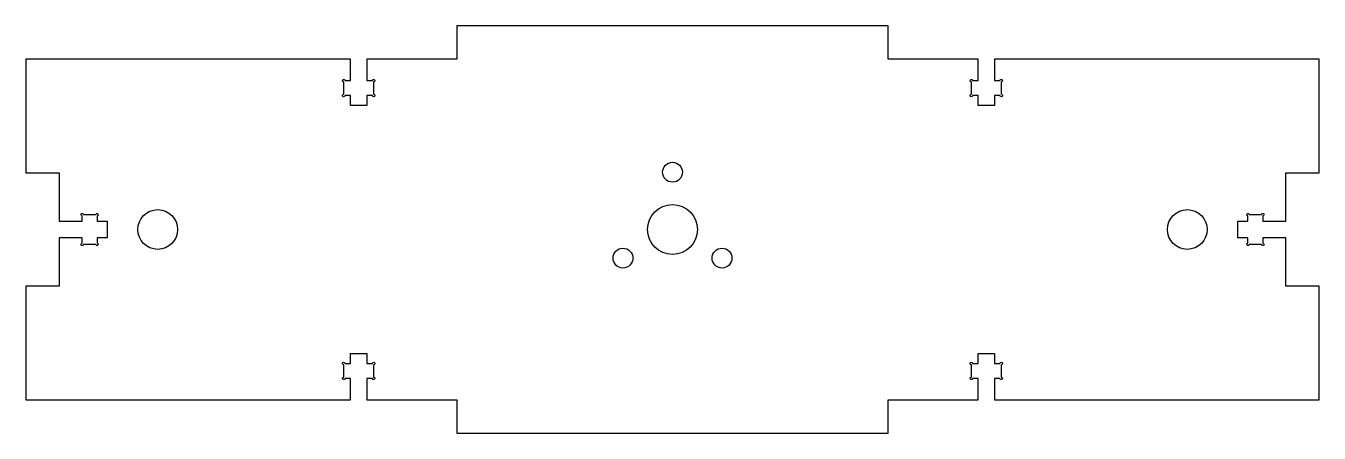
# Model space of a CAD drawing. Header units: millimetres. Extents: x -130 to 130, y -41 to 41.
import ezdxf

# ---------------------------------------------------------------- set-up
doc = ezdxf.new("R2010")
doc.units = ezdxf.units.MM

msp = doc.modelspace()

# ---------------------------------------------------------------- linework, layer by layer
msp.add_lwpolyline([(123.28, -1.65), (118.68, -1.65), (118.68, -2.75, -2.414214), (118.43, -3), (115.93, -3, -2.414214), (115.68, -2.75), (115.68, -1.65), (113.68, -1.65), (113.68, 1.65), (115.68, 1.65), (115.68, 2.75, -2.414214), (115.93, 3), (118.43, 3, -2.414214), (118.68, 2.75), (118.68, 1.65), (123.28, 1.65), (123.28, 11.41), (130, 11.41), (130, 34.22), (64.73, 34.22), (64.73, 29.94), (65.83, 29.94, -2.414214), (66.08, 29.69), (66.08, 27.19, -2.414214), (65.83, 26.94), (64.73, 26.94), (64.73, 24.94), (61.43, 24.94), (61.43, 26.94), (60.33, 26.94, -2.414214), (60.08, 27.19), (60.08, 29.69, -2.414214), (60.33, 29.94), (61.43, 29.94), (61.43, 34.22), (43.33, 34.22), (43.33, 40.94), (-43.33, 40.94), (-43.33, 34.22), (-61.43, 34.22), (-61.43, 29.94), (-60.33, 29.94, -2.414214), (-60.08, 29.69), (-60.08, 27.19, -2.414214), (-60.33, 26.94), (-61.43, 26.94), (-61.43, 24.94), (-64.73, 24.94), (-64.73, 26.94), (-65.83, 26.94, -2.414214), (-66.08, 27.19), (-66.08, 29.69, -2.414214), (-65.83, 29.94), (-64.73, 29.94), (-64.73, 34.22), (-130, 34.22), (-130, 11.41), (-123.28, 11.41), (-123.28, 1.65), (-118.68, 1.65), (-118.68, 2.75, -2.414214), (-118.43, 3), (-115.93, 3, -2.414214), (-115.68, 2.75), (-115.68, 1.65), (-113.68, 1.65), (-113.68, -1.65), (-115.68, -1.65), (-115.68, -2.75, -2.414214), (-115.93, -3), (-118.43, -3, -2.414214), (-118.68, -2.75), (-118.68, -1.65), (-123.28, -1.65), (-123.28, -11.41), (-130, -11.41), (-130, -34.22), (-64.73, -34.22), (-64.73, -29.94), (-65.83, -29.94, -2.414214), (-66.08, -29.69), (-66.08, -27.19, -2.414214), (-65.83, -26.94), (-64.73, -26.94), (-64.73, -24.94), (-61.43, -24.94), (-61.43, -26.94), (-60.33, -26.94, -2.414214), (-60.08, -27.19), (-60.08, -29.69, -2.414214), (-60.33, -29.94), (-61.43, -29.94), (-61.43, -34.22), (-43.33, -34.22), (-43.33, -40.94), (43.33, -40.94), (43.33, -34.22), (61.43, -34.22), (61.43, -29.94), (60.33, -29.94, -2.414214), (60.08, -29.69), (60.08, -27.19, -2.414214), (60.33, -26.94), (61.43, -26.94), (61.43, -24.94), (64.73, -24.94), (64.73, -26.94), (65.83, -26.94, -2.414214), (66.08, -27.19), (66.08, -29.69, -2.414214), (65.83, -29.94), (64.73, -29.94), (64.73, -34.22), (130, -34.22), (130, -11.41), (123.28, -11.41)], format="xyb", close=True)
for centre, radius in [((0, 11.51), 2), ((-103.5, 0), 4), ((0, 0), 5), ((103.5, 0), 4), ((-9.96, -5.75), 2), ((9.96, -5.75), 2)]:
    msp.add_circle(centre, radius)

doc.saveas('drawing.dxf')
